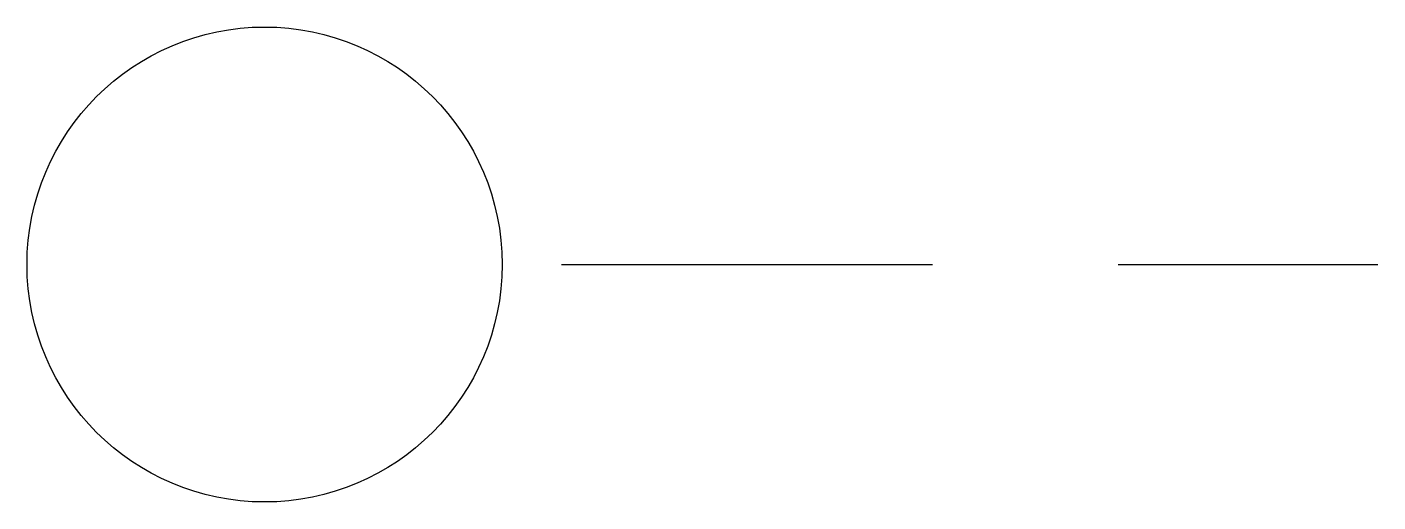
# Model space of a CAD drawing. Extents: x -9.1 to 0, y -1.6 to 1.6.
import ezdxf

# ---------------------------------------------------------------- set-up
doc = ezdxf.new("R2010")
doc.units = 0
doc.header["$LTSCALE"] = 10
doc.header["$MEASUREMENT"] = 0
doc.linetypes.add('DASHED', pattern=[0.75, 0.5, -0.25])
doc.layers.get('0').update_dxf_attribs({"linetype": 'CONTINUOUS'})

msp = doc.modelspace()

# ---------------------------------------------------------------- linework, layer by layer
at = {"linetype": 'DASHED', "ltscale": 0.5}
msp.add_lwpolyline([(-5.5, 0), (0, 0)], dxfattribs=at)
msp.add_circle((-7.5, 0), 1.6)

doc.saveas('drawing.dxf')
